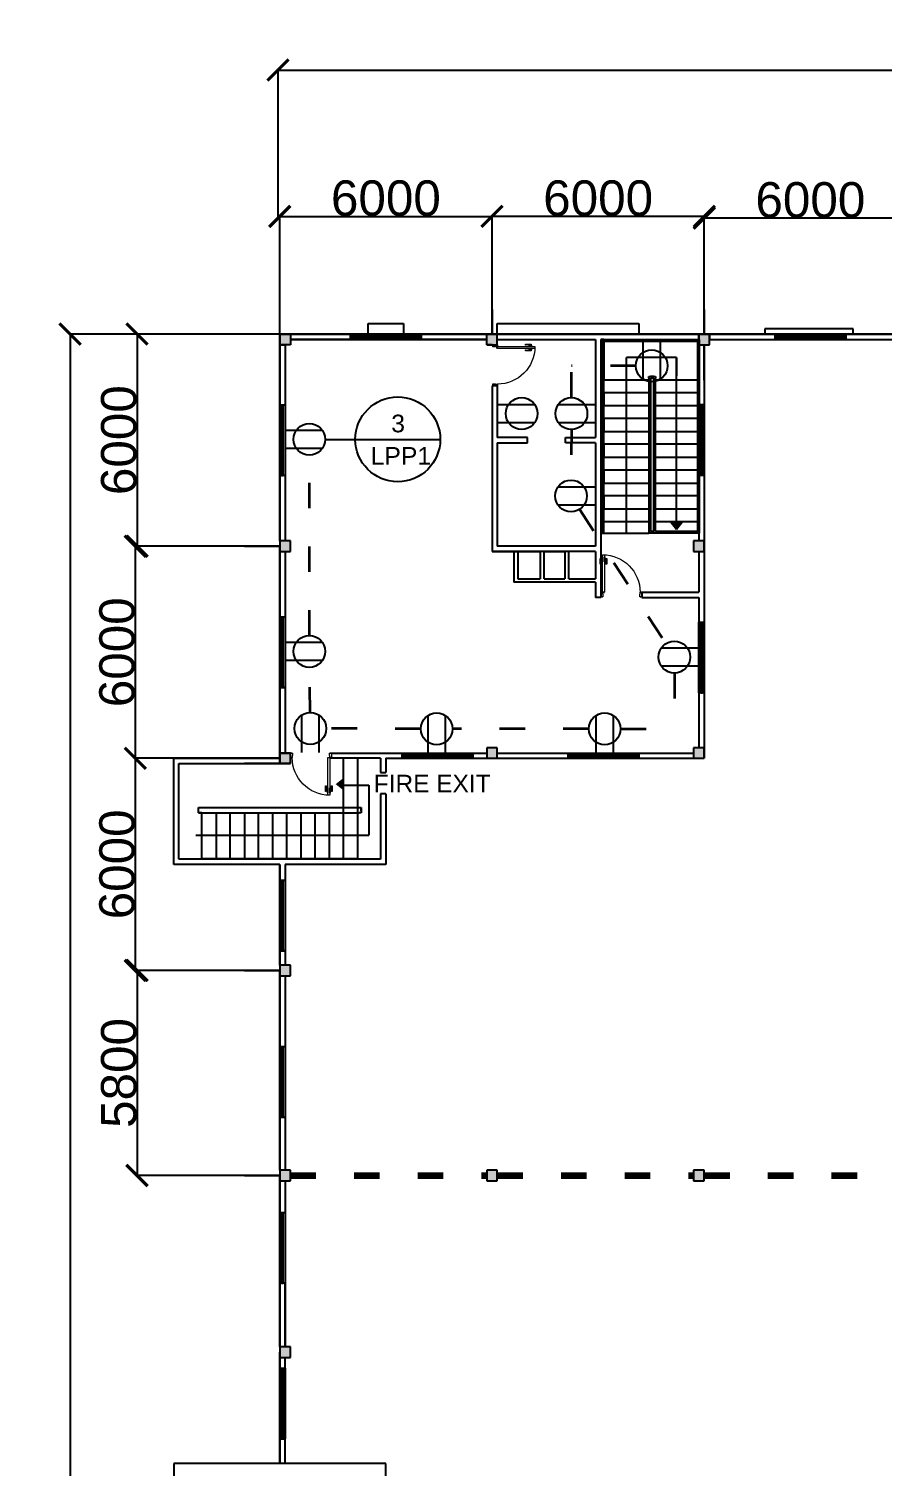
# Model space of a CAD drawing. Header units: millimetres. Extents: x 3339 to 2017737, y 4955 to 2748989.
# Drawn here: x 1295937 to 1320066, y 1700924 to 1741586 of the extents above; entities that cross this region are included whole.
import ezdxf

# ---------------------------------------------------------------- set-up
doc = ezdxf.new("R2010")
doc.units = ezdxf.units.MM
doc.header["$LTSCALE"] = 30
doc.linetypes.add('ACAD_ISO03W100', pattern=[30, 12, -18])
doc.layers.add('A-DETL-GENF', color=92, linetype='Continuous', lineweight=13)
doc.layers.add('A-DOOR', color=31, linetype='Continuous', lineweight=13)
doc.styles.get("Standard").update_dxf_attribs({"font": 'arial.ttf'})
doc.dimstyles.new('ISO-25', dxfattribs={"dimtxt": 1000, "dimasz": 600, "dimexe": 1.25, "dimexo": 0.625, "dimtad": 1, "dimtxsty": 'Standard', "dimblk": 'ARCHTICK', "dimcen": 2.5, "dimclrd": 4, "dimadec": 0, "dimazin": 0, "dimtfac": 1, "dimtmove": 0, "dimatfit": 3, "dimfxl": 1, "dimarcsym": 0})

# ---------------------------------------------------------------- blocks, each defined once
blk = doc.blocks.new('_ArchTick')
at = {"color": 0, "linetype": 'ByBlock', "const_width": 0.15}
blk.add_lwpolyline([(-0.5, -0.5), (0.5, 0.5)], dxfattribs=at)
blk = doc.blocks.new('*D349')
at = {"color": 0, "lineweight": -2, "transparency": 16777216}
for p, q in [((1303033, 1732949), (1297104, 1732949)), ((1303033, 1663149), (1297104, 1663149))]:
    blk.add_line(p, q, dxfattribs=at)
at = {"color": 4, "lineweight": -2, "transparency": 16777216}
blk.add_line((1297105, 1732949), (1297105, 1663149), dxfattribs=at)
at = {"layer": 'Defpoints', "color": 0, "transparency": 16777216}
for p in [(1303034, 1732949), (1297105, 1663149), (1303034, 1663149)]:
    blk.add_point(p, dxfattribs=at)
at = {"color": 4, "lineweight": -2, "transparency": 16777216, "xscale": 600, "yscale": 600, "zscale": 600}
for p, rotation in [((1297105, 1732949), 90), ((1297105, 1663149), 270)]:
    blk.add_blockref('_ArchTick', p, dxfattribs=dict(at, rotation=rotation))
at = {"color": 0, "transparency": 16777216, "insert": (1296594, 1698049), "char_height": 1000, "attachment_point": 5, "rotation": 90}
blk.add_mtext('69800', dxfattribs=at)
blk = doc.blocks.new('*D335')
at = {"color": 0, "lineweight": -2, "transparency": 16777216}
for p, q in [((1302033, 1714949), (1298997, 1714949)), ((1302033, 1709149), (1298997, 1709149))]:
    blk.add_line(p, q, dxfattribs=at)
at = {"color": 4, "lineweight": -2, "transparency": 16777216}
blk.add_line((1298998, 1714949), (1298998, 1709149), dxfattribs=at)
at = {"layer": 'Defpoints', "color": 0, "transparency": 16777216}
for p in [(1302034, 1714949), (1298998, 1709149), (1302034, 1709149)]:
    blk.add_point(p, dxfattribs=at)
at = {"color": 4, "lineweight": -2, "transparency": 16777216, "xscale": 600, "yscale": 600, "zscale": 600}
for p, rotation in [((1298998, 1714949), 90), ((1298998, 1709149), 270)]:
    blk.add_blockref('_ArchTick', p, dxfattribs=dict(at, rotation=rotation))
at = {"color": 0, "transparency": 16777216, "insert": (1298487, 1712049), "char_height": 1000, "attachment_point": 5, "rotation": 90}
blk.add_mtext('5800', dxfattribs=at)
blk = doc.blocks.new('*D336')
at = {"color": 0, "lineweight": -2, "transparency": 16777216}
for p, q in [((1303033, 1720949), (1298947, 1720949)), ((1303033, 1714949), (1298947, 1714949))]:
    blk.add_line(p, q, dxfattribs=at)
at = {"color": 4, "lineweight": -2, "transparency": 16777216}
blk.add_line((1298948, 1720949), (1298948, 1714949), dxfattribs=at)
at = {"layer": 'Defpoints', "color": 0, "transparency": 16777216}
for p in [(1303034, 1720949), (1298948, 1714949), (1303034, 1714949)]:
    blk.add_point(p, dxfattribs=at)
at = {"color": 4, "lineweight": -2, "transparency": 16777216, "xscale": 600, "yscale": 600, "zscale": 600}
for p, rotation in [((1298948, 1720949), 90), ((1298948, 1714949), 270)]:
    blk.add_blockref('_ArchTick', p, dxfattribs=dict(at, rotation=rotation))
at = {"color": 0, "transparency": 16777216, "insert": (1298437, 1717949), "char_height": 1000, "attachment_point": 5, "rotation": 90}
blk.add_mtext('6000', dxfattribs=at)
blk = doc.blocks.new('*D337')
at = {"color": 0, "lineweight": -2, "transparency": 16777216}
for p, q in [((1302033, 1726949), (1298947, 1726949)), ((1302033, 1720949), (1298947, 1720949))]:
    blk.add_line(p, q, dxfattribs=at)
at = {"color": 4, "lineweight": -2, "transparency": 16777216}
blk.add_line((1298948, 1726949), (1298948, 1720949), dxfattribs=at)
at = {"layer": 'Defpoints', "color": 0, "transparency": 16777216}
for p in [(1302034, 1726949), (1298948, 1720949), (1302034, 1720949)]:
    blk.add_point(p, dxfattribs=at)
at = {"color": 4, "lineweight": -2, "transparency": 16777216, "xscale": 600, "yscale": 600, "zscale": 600}
for p, rotation in [((1298948, 1726949), 90), ((1298948, 1720949), 270)]:
    blk.add_blockref('_ArchTick', p, dxfattribs=dict(at, rotation=rotation))
at = {"color": 0, "transparency": 16777216, "insert": (1298437, 1723949), "char_height": 1000, "attachment_point": 5, "rotation": 90}
blk.add_mtext('6000', dxfattribs=at)
blk = doc.blocks.new('*D338')
at = {"color": 0, "lineweight": -2, "transparency": 16777216}
for p, q in [((1303033, 1732949), (1298997, 1732949)), ((1303033, 1726949), (1298997, 1726949))]:
    blk.add_line(p, q, dxfattribs=at)
at = {"color": 4, "lineweight": -2, "transparency": 16777216}
blk.add_line((1298998, 1732949), (1298998, 1726949), dxfattribs=at)
at = {"layer": 'Defpoints', "color": 0, "transparency": 16777216}
for p in [(1303034, 1732949), (1298998, 1726949), (1303034, 1726949)]:
    blk.add_point(p, dxfattribs=at)
at = {"color": 4, "lineweight": -2, "transparency": 16777216, "xscale": 600, "yscale": 600, "zscale": 600}
for p, rotation in [((1298998, 1732949), 90), ((1298998, 1726949), 270)]:
    blk.add_blockref('_ArchTick', p, dxfattribs=dict(at, rotation=rotation))
at = {"color": 0, "transparency": 16777216, "insert": (1298487, 1729949), "char_height": 1000, "attachment_point": 5, "rotation": 90}
blk.add_mtext('6000', dxfattribs=at)
blk = doc.blocks.new('*D339')
at = {"color": 0, "lineweight": -2, "transparency": 16777216}
for p, q in [((1303034, 1732950), (1303034, 1736280)), ((1309034, 1732950), (1309034, 1736280))]:
    blk.add_line(p, q, dxfattribs=at)
at = {"color": 4, "lineweight": -2, "transparency": 16777216}
blk.add_line((1303034, 1736279), (1309034, 1736279), dxfattribs=at)
at = {"layer": 'Defpoints', "color": 0, "transparency": 16777216}
for p in [(1309034, 1736279), (1303034, 1732949), (1309034, 1732949)]:
    blk.add_point(p, dxfattribs=at)
at = {"color": 4, "lineweight": -2, "transparency": 16777216, "xscale": 600, "yscale": 600, "zscale": 600, "rotation": 180}
blk.add_blockref('_ArchTick', (1303034, 1736279), dxfattribs=at)
at = {"color": 4, "lineweight": -2, "transparency": 16777216, "xscale": 600, "yscale": 600, "zscale": 600}
blk.add_blockref('_ArchTick', (1309034, 1736279), dxfattribs=at)
at = {"color": 0, "transparency": 16777216, "insert": (1306034, 1736790), "char_height": 1000, "attachment_point": 5}
blk.add_mtext('6000', dxfattribs=at)
blk = doc.blocks.new('*D340')
at = {"color": 0, "lineweight": -2, "transparency": 16777216}
for p, q in [((1309034, 1733645), (1309034, 1736280)), ((1315034, 1733645), (1315034, 1736280))]:
    blk.add_line(p, q, dxfattribs=at)
at = {"color": 4, "lineweight": -2, "transparency": 16777216}
blk.add_line((1315034, 1736279), (1309034, 1736279), dxfattribs=at)
at = {"layer": 'Defpoints', "color": 0, "transparency": 16777216}
for p in [(1309034, 1736279), (1309034, 1733645), (1315034, 1733645)]:
    blk.add_point(p, dxfattribs=at)
at = {"color": 4, "lineweight": -2, "transparency": 16777216, "xscale": 600, "yscale": 600, "zscale": 600, "rotation": 180}
blk.add_blockref('_ArchTick', (1309034, 1736279), dxfattribs=at)
at = {"color": 4, "lineweight": -2, "transparency": 16777216, "xscale": 600, "yscale": 600, "zscale": 600}
blk.add_blockref('_ArchTick', (1315034, 1736279), dxfattribs=at)
at = {"color": 0, "transparency": 16777216, "insert": (1312034, 1736790), "char_height": 1000, "attachment_point": 5}
blk.add_mtext('6000', dxfattribs=at)
blk = doc.blocks.new('*D341')
at = {"color": 0, "lineweight": -2, "transparency": 16777216}
for p, q in [((1315034, 1733645), (1315034, 1736230)), ((1321034, 1733645), (1321034, 1736230))]:
    blk.add_line(p, q, dxfattribs=at)
at = {"color": 4, "lineweight": -2, "transparency": 16777216}
blk.add_line((1321034, 1736229), (1315034, 1736229), dxfattribs=at)
at = {"layer": 'Defpoints', "color": 0, "transparency": 16777216}
for p in [(1315034, 1736229), (1315034, 1733645), (1321034, 1733645)]:
    blk.add_point(p, dxfattribs=at)
at = {"color": 4, "lineweight": -2, "transparency": 16777216, "xscale": 600, "yscale": 600, "zscale": 600, "rotation": 180}
blk.add_blockref('_ArchTick', (1315034, 1736229), dxfattribs=at)
at = {"color": 4, "lineweight": -2, "transparency": 16777216, "xscale": 600, "yscale": 600, "zscale": 600}
blk.add_blockref('_ArchTick', (1321034, 1736229), dxfattribs=at)
at = {"color": 0, "transparency": 16777216, "insert": (1318034, 1736740), "char_height": 1000, "attachment_point": 5}
blk.add_mtext('6000', dxfattribs=at)
blk = doc.blocks.new('*D238')
at = {"color": 0, "lineweight": -2, "transparency": 16777216}
for p, q in [((1302984, 1736230), (1302984, 1740420)), ((1346984, 1736181), (1346984, 1740420))]:
    blk.add_line(p, q, dxfattribs=at)
at = {"color": 4, "lineweight": -2, "transparency": 16777216}
blk.add_line((1302984, 1740419), (1346984, 1740419), dxfattribs=at)
at = {"layer": 'Defpoints', "color": 0, "transparency": 16777216}
for p in [(1346984, 1740419), (1302984, 1736229), (1346984, 1736180)]:
    blk.add_point(p, dxfattribs=at)
at = {"color": 4, "lineweight": -2, "transparency": 16777216, "xscale": 600, "yscale": 600, "zscale": 600, "rotation": 180}
blk.add_blockref('_ArchTick', (1302984, 1740419), dxfattribs=at)
at = {"color": 4, "lineweight": -2, "transparency": 16777216, "xscale": 600, "yscale": 600, "zscale": 600}
blk.add_blockref('_ArchTick', (1346984, 1740419), dxfattribs=at)
at = {"color": 0, "transparency": 16777216, "insert": (1324984, 1740930), "char_height": 1000, "attachment_point": 5}
blk.add_mtext('44000', dxfattribs=at)
blk = doc.blocks.new('D4')
at = {"layer": 'A-DETL-GENF'}
for p, q in [((-1072, -29), (-1072, -112)), ((-1052, -29), (-1072, -29)), ((-1060, -41), (-1072, -30)), ((-1072, -112), (-1060, -112)), ((-1059, -112), (-1072, -112)), ((-1072, -112), (-1072, -150)), ((-1072, -150), (-1059, -150)), ((-1060, -112), (-1060, -41)), ((-1060, -41), (-1052, -41)), ((-1059, -150), (-1059, -112)), ((-1059, -115), (-1059, -147)), ((-1027, -115), (-1059, -115)), ((-1059, -147), (-1027, -147)), ((-1052, -41), (-1052, -29)), ((-1021, -74), (-1027, -80)), ((-1027, -80), (-1027, -182)), ((-1027, -147), (-1027, -115)), ((-1027, -182), (-1021, -188)), ((-1021, -188), (-1021, -74)), ((-974, -80), (-981, -74)), ((-981, -74), (-981, -188)), ((-981, -188), (-974, -182)), ((-974, -182), (-974, -80)), ((-943, -115), (-974, -115)), ((-974, -115), (-974, -147)), ((-974, -147), (-943, -147)), ((-930, -29), (-949, -29)), ((-949, -29), (-949, -41)), ((-949, -41), (-941, -41)), ((-943, -112), (-943, -150)), ((-930, -112), (-943, -112)), ((-943, -147), (-943, -115)), ((-943, -150), (-930, -150)), ((-941, -41), (-930, -30)), ((-941, -41), (-941, -112)), ((-941, -112), (-930, -112)), ((-930, -112), (-930, -29)), ((-930, -150), (-930, -112))]:
    blk.add_line(p, q, dxfattribs=at)
at = {"layer": 'A-DOOR', "lineweight": 18}
for p, q in [((-1059, 683), (-1024, 683)), ((-1014, 683), (-1059, 683)), ((-1059, 683), (-1059, 583)), ((-1024, 583), (-1024, 626)), ((-1024, 626), (-1014, 626)), ((-1014, 626), (-1014, 683)), ((-169, 683), (-214, 683)), ((-214, 683), (-214, 626)), ((-214, 626), (-204, 626)), ((-204, 683), (-169, 683)), ((-204, 626), (-204, 583)), ((-169, 583), (-169, 683)), ((-1059, 583), (-1024, 583)), ((-981, 583), (-1021, 583)), ((-1021, 583), (-1021, -231)), ((-981, -231), (-981, 583)), ((-204, 583), (-169, 583)), ((-1021, -231), (-981, -231))]:
    blk.add_line(p, q, dxfattribs=at)
at = {"layer": 'A-DOOR'}
blk.add_arc((-1021, 583), 814, 270, 0, dxfattribs=at)

msp = doc.modelspace()

# ---------------------------------------------------------------- hatches: boundary and pattern name
at = {"true_color": 0xf8d731}
h = msp.add_hatch(color=40, dxfattribs=at)
h.dxf.hatch_style = 1
h.paths.add_polyline_path([(1303334.084, 1732948.947), (1303034.084, 1732948.947), (1303034.084, 1732648.947), (1303334.084, 1732648.947)])
h.paths.add_polyline_path([(1303334.084, 1727098.947), (1303034.084, 1727098.947), (1303034.084, 1726948.947), (1303034.084, 1726798.947), (1303334.084, 1726798.947)])
h.paths.add_polyline_path([(1309184.084, 1732944.852), (1308884.084, 1732944.852), (1308884.084, 1732644.852), (1309034.084, 1732644.852), (1309184.084, 1732644.852)])
h.paths.add_polyline_path([(1315184.084, 1732948.947), (1315034.084, 1732948.947), (1314884.084, 1732948.947), (1314884.084, 1732798.947), (1314884.084, 1732648.947), (1315184.084, 1732648.947)])
h.paths.add_polyline_path([(1315034.084, 1727098.947), (1314884.084, 1727098.947), (1314734.084, 1727098.947), (1314734.084, 1726798.947), (1314884.084, 1726798.947), (1315034.084, 1726798.947)])
h.paths.add_polyline_path([(1315034.084, 1721248.947), (1314884.084, 1721248.947), (1314734.084, 1721248.947), (1314734.084, 1721098.947), (1314734.084, 1720948.947), (1315034.084, 1720948.947)])
h.paths.add_polyline_path([(1309184.084, 1721248.947), (1309034.084, 1721248.947), (1308884.084, 1721248.947), (1308884.084, 1721098.947), (1308884.084, 1720948.947), (1309184.084, 1720948.947)])
h.paths.add_polyline_path([(1303334.084, 1721098.947), (1303034.084, 1721098.947), (1303034.084, 1720948.947), (1303034.084, 1720798.947), (1303334.084, 1720798.947)])
at = {"true_color": 0xcd2027}
h = msp.add_hatch(color=242, dxfattribs=at)
h.dxf.hatch_style = 1
h.paths.add_polyline_path([(1314247.035, 1727474.245), (1314247.035, 1727425.673), (1314417.035, 1727639.388), (1314247.035, 1727639.388)])
h.paths.add_polyline_path([(1314247.035, 1727425.673), (1314247.035, 1727474.245), (1314247.035, 1727639.388), (1314077.035, 1727639.388)])
h = msp.add_hatch(color=242, dxfattribs=at)
h.dxf.hatch_style = 1
h.paths.add_polyline_path([(1304662.793, 1720217.82), (1304614.221, 1720217.82), (1304827.935, 1720387.82), (1304827.935, 1720217.82)])
h.paths.add_polyline_path([(1304614.221, 1720217.82), (1304662.793, 1720217.82), (1304827.935, 1720217.82), (1304827.935, 1720047.82)])
at = {"true_color": 0xf8d731}
h = msp.add_hatch(color=40, dxfattribs=at)
h.dxf.hatch_style = 1
h.paths.add_polyline_path([(1303334.084, 1715098.947), (1303034.084, 1715098.947), (1303034.084, 1714948.947), (1303034.084, 1714798.947), (1303334.084, 1714798.947)])
h.paths.add_polyline_path([(1303334.084, 1709298.947), (1303034.084, 1709298.947), (1303034.084, 1709148.947), (1303034.084, 1708998.947), (1303334.084, 1708998.947)])
h.paths.add_polyline_path([(1303334.084, 1704298.947), (1303034.084, 1704298.947), (1303034.084, 1704148.947), (1303034.084, 1703998.947), (1303334.084, 1703998.947)])
h = msp.add_hatch(color=40, dxfattribs=at)
h.dxf.hatch_style = 1
h.paths.add_polyline_path([(1309184.084, 1709298.947), (1309034.084, 1709298.947), (1308884.084, 1709298.947), (1308884.084, 1709148.947), (1308884.084, 1708998.947), (1309184.084, 1708998.947)])
h.paths.add_polyline_path([(1315034.084, 1709298.947), (1314884.084, 1709298.947), (1314734.084, 1709298.947), (1314734.084, 1709148.947), (1314734.084, 1708998.947), (1315034.084, 1708998.947)])
h.paths.add_polyline_path([(1321184.084, 1709298.947), (1321034.084, 1709298.947), (1320884.084, 1709298.947), (1320884.084, 1709148.947), (1320884.084, 1708998.947), (1321184.084, 1708998.947)])
h.paths.add_polyline_path([(1327184.084, 1709298.947), (1327034.084, 1709298.947), (1326884.084, 1709298.947), (1326884.084, 1709148.947), (1326884.084, 1708998.947), (1327184.084, 1708998.947)])
h.paths.add_polyline_path([(1333184.084, 1709298.947), (1333034.084, 1709298.947), (1332884.084, 1709298.947), (1332884.084, 1709148.947), (1332884.084, 1708998.947), (1333184.084, 1708998.947)])
h.paths.add_polyline_path([(1340184.084, 1709298.947), (1340034.084, 1709298.947), (1339884.084, 1709298.947), (1339884.084, 1709148.947), (1339884.084, 1708998.947), (1340184.084, 1708998.947)])

# ---------------------------------------------------------------- linework, layer by layer
for p, q in [((1309034.084, 1732944.852), (1309034.084, 1733644.852)), ((1309034.084, 1733644.852), (1309034.084, 1732944.852)), ((1315034.084, 1732948.947), (1315034.084, 1733644.852)), ((1315034.084, 1733644.852), (1315034.084, 1732948.947)), ((1305534.084, 1732948.947), (1305534.084, 1733248.947)), ((1305534.084, 1733248.947), (1306534.084, 1733248.947)), ((1306534.084, 1733248.947), (1306534.084, 1732948.947)), ((1309184.084, 1732948.947), (1309184.084, 1733248.947)), ((1309184.084, 1733248.947), (1313184.084, 1733248.947)), ((1313184.084, 1733248.947), (1313184.084, 1732948.947)), ((1319242.521, 1733098.876), (1316742.521, 1733098.876)), ((1316742.521, 1733098.876), (1316742.521, 1732948.876)), ((1319242.521, 1732948.876), (1319242.521, 1733098.876)), ((1303034.084, 1732948.947), (1303034.084, 1720798.947)), ((1347034.084, 1732948.947), (1303034.084, 1732948.947)), ((1303034.084, 1732948.947), (1303034.084, 1726948.947)), ((1303034.084, 1727098.947), (1303034.084, 1732948.947)), ((1303034.084, 1732948.947), (1303334.084, 1732948.947)), ((1303034.084, 1732948.947), (1347034.084, 1732948.947)), ((1303034.084, 1732948.947), (1303034.084, 1730948.947)), ((1303034.084, 1732948.947), (1305034.084, 1732948.947)), ((1303034.084, 1732948.947), (1305534.084, 1732948.947)), ((1303334.084, 1732648.947), (1303034.084, 1732648.947)), ((1303034.084, 1732644.852), (1303184.084, 1732644.852)), ((1303034.084, 1732644.852), (1303184.084, 1732644.852)), ((1303184.084, 1732648.947), (1303184.084, 1727098.947)), ((1303334.084, 1732948.947), (1303334.084, 1732648.947)), ((1308884.084, 1732798.947), (1303334.084, 1732798.947)), ((1303334.084, 1732798.947), (1308884.084, 1732798.947)), ((1305034.084, 1732948.947), (1305034.084, 1732798.947)), ((1306534.084, 1732948.947), (1305534.084, 1732948.947)), ((1308884.084, 1732644.852), (1308884.084, 1732944.852)), ((1308884.084, 1732944.852), (1309184.084, 1732944.852)), ((1308884.084, 1732644.852), (1309184.084, 1732644.852)), ((1308884.084, 1732644.852), (1309034.084, 1732644.852)), ((1309034.084, 1732644.852), (1308884.084, 1732644.852)), ((1309034.084, 1732644.852), (1308884.084, 1732644.852)), ((1309034.084, 1732948.947), (1312109.084, 1732948.947)), ((1309034.084, 1732644.852), (1309184.084, 1732644.852)), ((1309184.084, 1732542.999), (1309184.084, 1732948.947)), ((1309184.084, 1732798.947), (1311959.084, 1732798.947)), ((1311959.084, 1732794.852), (1311959.084, 1732798.947)), ((1311959.084, 1732794.852), (1311959.084, 1730023.947)), ((1312109.084, 1732798.947), (1314884.084, 1732798.947)), ((1312109.084, 1732798.947), (1312109.084, 1729948.947)), ((1312159.084, 1732798.947), (1312109.084, 1732798.947)), ((1312109.084, 1732794.852), (1312109.084, 1725644.852)), ((1312109.084, 1732794.852), (1312109.084, 1725644.852)), ((1313299.047, 1732731.597), (1313299.047, 1731678.1)), ((1313799.047, 1731678.1), (1313799.047, 1732731.597)), ((1314884.084, 1731644.852), (1314884.084, 1732948.947)), ((1314884.084, 1732948.947), (1314884.084, 1732648.947)), ((1315184.084, 1732948.947), (1314884.084, 1732948.947)), ((1314884.084, 1732948.947), (1314884.084, 1732798.947)), ((1314884.084, 1732644.852), (1314884.084, 1732798.947)), ((1314884.084, 1732648.947), (1315184.084, 1732648.947)), ((1315184.084, 1732948.947), (1315034.084, 1732948.947)), ((1315034.084, 1731644.852), (1315034.084, 1732648.947)), ((1315034.084, 1732648.947), (1315034.084, 1732644.852)), ((1315034.084, 1732648.947), (1315034.084, 1726948.947)), ((1315034.084, 1732648.947), (1315034.084, 1730948.947)), ((1315034.084, 1732644.852), (1315034.084, 1731644.852)), ((1315184.084, 1732648.947), (1315184.084, 1732948.947)), ((1315184.084, 1732798.947), (1315184.084, 1732948.947)), ((1315184.084, 1732948.947), (1315184.084, 1732798.947)), ((1315184.084, 1732948.947), (1317034.084, 1732948.947)), ((1315184.084, 1732798.947), (1320884.084, 1732798.947)), ((1316742.521, 1732948.876), (1319242.521, 1732948.876)), ((1316742.521, 1732948.876), (1316742.521, 1732948.876)), ((1317034.084, 1732948.947), (1317034.084, 1732798.947)), ((1313799.047, 1731678.1), (1313799.047, 1732051.597)), ((1309034.084, 1731482.693), (1309034.084, 1726798.947)), ((1309034.084, 1731482.693), (1309034.084, 1729944.852)), ((1309184.084, 1731482.693), (1309034.084, 1731482.693)), ((1309184.084, 1731532.313), (1309184.084, 1730019.852)), ((1314884.084, 1731644.852), (1314884.084, 1727098.947)), ((1315034.084, 1731644.852), (1315034.084, 1720948.947)), ((1303034.084, 1730948.947), (1303184.084, 1730948.947)), ((1310243.1, 1730951.597), (1309189.603, 1730951.597)), ((1310243.1, 1730951.597), (1309869.603, 1730951.597)), ((1311959.047, 1730951.597), (1310905.55, 1730951.597)), ((1315034.084, 1730948.947), (1314884.084, 1730948.947)), ((1304243.1, 1730221.597), (1303189.603, 1730221.597)), ((1304243.1, 1730221.597), (1303869.603, 1730221.597)), ((1309189.603, 1730451.597), (1310243.1, 1730451.597)), ((1310905.55, 1730451.597), (1311959.047, 1730451.597)), ((1310905.55, 1730451.597), (1311279.047, 1730451.597)), ((1305169.603, 1729971.597), (1306369.603, 1729971.597)), ((1306369.603, 1729971.597), (1306369.603, 1729971.597)), ((1306369.603, 1729971.597), (1307569.603, 1729971.597)), ((1309034.084, 1730019.852), (1309034.084, 1729869.852)), ((1310034.084, 1730019.852), (1309184.084, 1730019.852)), ((1309184.084, 1729869.852), (1309184.084, 1726948.947)), ((1309184.084, 1729869.852), (1310034.084, 1729869.852)), ((1310034.084, 1729944.852), (1310034.084, 1730019.852)), ((1310034.084, 1729869.852), (1310034.084, 1730019.852)), ((1311109.084, 1729948.947), (1311109.084, 1730023.947)), ((1311109.084, 1730023.947), (1311959.084, 1730023.947)), ((1311109.084, 1729873.947), (1311109.084, 1730023.947)), ((1311959.084, 1729873.947), (1311109.084, 1729873.947)), ((1311959.084, 1729873.947), (1311959.084, 1726948.947)), ((1312109.084, 1730023.947), (1312109.084, 1729873.947)), ((1303189.603, 1729721.597), (1304243.1, 1729721.597)), ((1311949.047, 1728621.597), (1310895.55, 1728621.597)), ((1310895.55, 1728121.597), (1311949.047, 1728121.597)), ((1310895.55, 1728121.597), (1311269.047, 1728121.597)), ((1303034.084, 1726948.947), (1302034.084, 1726948.947)), ((1302034.084, 1726948.947), (1303034.084, 1726948.947)), ((1303334.084, 1727098.947), (1303034.084, 1727098.947)), ((1303034.084, 1726948.947), (1303034.084, 1720948.947)), ((1303034.084, 1720798.947), (1303034.084, 1726948.947)), ((1303034.084, 1726948.947), (1303034.084, 1726798.947)), ((1303334.084, 1726798.947), (1303334.084, 1727098.947)), ((1311959.084, 1726948.947), (1309184.084, 1726948.947)), ((1314734.084, 1727098.947), (1314734.084, 1726798.947)), ((1315034.084, 1727098.947), (1314734.084, 1727098.947)), ((1314734.084, 1727098.947), (1314734.084, 1726948.947)), ((1315034.084, 1727098.947), (1314884.084, 1727098.947)), ((1315034.084, 1726798.947), (1315034.084, 1727098.947)), ((1315034.084, 1726948.947), (1315034.084, 1727098.947)), ((1303034.084, 1726798.947), (1303334.084, 1726798.947)), ((1303184.084, 1726798.947), (1303184.084, 1721098.947)), ((1311959.084, 1726798.947), (1309034.084, 1726798.947)), ((1309034.084, 1726798.947), (1309764.084, 1726798.947)), ((1309764.084, 1726798.947), (1309654.084, 1726798.947)), ((1309654.084, 1726798.947), (1309654.084, 1725928.876)), ((1309764.084, 1726798.947), (1309764.084, 1726028.947)), ((1309764.084, 1726798.947), (1310394.084, 1726798.947)), ((1310394.084, 1726798.947), (1310394.084, 1726028.947)), ((1310504.084, 1726028.947), (1310504.084, 1726798.947)), ((1310504.084, 1726798.947), (1311094.084, 1726798.947)), ((1311094.084, 1726798.947), (1311094.084, 1726028.947)), ((1311204.084, 1726028.947), (1311204.084, 1726798.947)), ((1311959.084, 1726798.947), (1311959.084, 1726028.947)), ((1314734.084, 1726798.947), (1315034.084, 1726798.947)), ((1314884.084, 1726798.947), (1314884.084, 1725644.852)), ((1314884.084, 1726798.947), (1314884.084, 1725644.852)), ((1309684.084, 1725928.947), (1309654.084, 1725928.876)), ((1311959.084, 1725928.947), (1309684.084, 1725928.947)), ((1309764.084, 1726028.947), (1310394.084, 1726028.947)), ((1310504.084, 1726028.947), (1311094.084, 1726028.947)), ((1311204.084, 1726028.947), (1311954.084, 1726028.947)), ((1311954.084, 1726028.947), (1311959.084, 1726028.947)), ((1311959.084, 1725928.947), (1311959.084, 1725494.852)), ((1312109.084, 1725494.852), (1311959.084, 1725494.852)), ((1312109.084, 1725644.852), (1312210.936, 1725644.852)), ((1312109.084, 1725644.852), (1312159.084, 1725644.852)), ((1312109.084, 1725644.852), (1312109.084, 1725494.852)), ((1313221.622, 1725644.852), (1314884.084, 1725644.852)), ((1313271.243, 1725644.852), (1313271.243, 1725494.852)), ((1313271.243, 1725494.852), (1314884.084, 1725494.852)), ((1314884.084, 1725494.852), (1314884.084, 1721248.947)), ((1314884.084, 1725494.852), (1314884.084, 1724798.947)), ((1314884.084, 1724798.947), (1315034.084, 1724798.947)), ((1304243.1, 1724221.597), (1303189.603, 1724221.597)), ((1304243.1, 1724221.597), (1303869.603, 1724221.597)), ((1303189.603, 1723721.597), (1304243.1, 1723721.597)), ((1314869.047, 1724061.597), (1313815.55, 1724061.597)), ((1313815.55, 1723561.597), (1314869.047, 1723561.597)), ((1313815.55, 1723561.597), (1314189.047, 1723561.597)), ((1303034.084, 1720948.947), (1303034.084, 1722948.947)), ((1303034.084, 1722948.947), (1303184.084, 1722948.947)), ((1303649.047, 1722165.65), (1303649.047, 1721112.153)), ((1303649.047, 1722165.65), (1303649.047, 1721792.153)), ((1304149.047, 1721112.153), (1304149.047, 1722165.65)), ((1307219.047, 1722155.65), (1307219.047, 1721102.153)), ((1307219.047, 1722155.65), (1307219.047, 1721782.153)), ((1307719.047, 1721102.153), (1307719.047, 1722155.65)), ((1311969.047, 1722155.65), (1311969.047, 1721102.153)), ((1311969.047, 1722155.65), (1311969.047, 1721782.153)), ((1312469.047, 1721102.153), (1312469.047, 1722155.65)), ((1308884.084, 1721248.947), (1308884.084, 1720948.947)), ((1309184.084, 1721248.947), (1308884.084, 1721248.947)), ((1308884.084, 1721248.947), (1308884.084, 1721098.947)), ((1309184.084, 1721248.947), (1309034.084, 1721248.947)), ((1309184.084, 1720948.947), (1309184.084, 1721248.947)), ((1309184.084, 1721098.947), (1309184.084, 1721248.947)), ((1314734.084, 1721248.947), (1314734.084, 1720948.947)), ((1315034.084, 1721248.947), (1314734.084, 1721248.947)), ((1314734.084, 1721248.947), (1314734.084, 1721098.947)), ((1315034.084, 1721248.947), (1314884.084, 1721248.947)), ((1315034.084, 1720948.947), (1315034.084, 1721248.947)), ((1315034.084, 1721098.947), (1315034.084, 1721248.947)), ((1300034.084, 1717948.947), (1300034.084, 1720948.947)), ((1300034.084, 1720948.947), (1302034.084, 1720948.947)), ((1302034.084, 1720948.947), (1303034.084, 1720948.947)), ((1303034.084, 1720948.947), (1302034.084, 1720948.947)), ((1303334.084, 1721098.947), (1303034.084, 1721098.947)), ((1303334.084, 1721098.947), (1303034.084, 1721098.947)), ((1303034.084, 1721098.947), (1303034.084, 1720798.947)), ((1303034.084, 1721098.947), (1303334.084, 1721098.947)), ((1303034.084, 1720948.947), (1303034.084, 1720798.947)), ((1303034.084, 1720798.947), (1303034.084, 1720948.947)), ((1303034.084, 1720948.947), (1303034.084, 1720798.947)), ((1303334.084, 1720798.947), (1303334.084, 1721098.947)), ((1305884.084, 1720948.947), (1304450.54, 1720948.947)), ((1304496.243, 1721098.947), (1305884.084, 1721098.947)), ((1305884.084, 1721098.947), (1308884.084, 1721098.947)), ((1305884.084, 1721098.947), (1308884.084, 1721098.947)), ((1305884.084, 1720948.947), (1305884.084, 1720548.947)), ((1305884.084, 1720948.947), (1305884.084, 1720548.947)), ((1306034.084, 1720948.947), (1315034.084, 1720948.947)), ((1306034.084, 1720948.947), (1306034.084, 1720548.947)), ((1306034.084, 1720948.947), (1306494.084, 1720948.947)), ((1306494.084, 1720948.947), (1306494.084, 1721098.947)), ((1308884.084, 1720948.947), (1309184.084, 1720948.947)), ((1309184.084, 1721098.947), (1314734.084, 1721098.947)), ((1309184.084, 1720948.947), (1311184.084, 1720948.947)), ((1311184.084, 1720948.947), (1311184.084, 1721098.947)), ((1314734.084, 1720948.947), (1315034.084, 1720948.947)), ((1300184.084, 1718098.947), (1300184.084, 1720798.947)), ((1300184.084, 1720798.947), (1302034.084, 1720798.947)), ((1303334.084, 1720798.947), (1302034.084, 1720798.947)), ((1302034.084, 1720798.947), (1303034.084, 1720798.947)), ((1303034.084, 1720798.947), (1303334.084, 1720798.947)), ((1305884.084, 1720548.947), (1306034.084, 1720548.947)), ((1305884.084, 1719948.947), (1305884.084, 1718098.947)), ((1306034.084, 1719948.947), (1305884.084, 1719948.947)), ((1306034.084, 1719948.947), (1306034.084, 1717948.947)), ((1305884.084, 1718098.947), (1300184.084, 1718098.947)), ((1303034.084, 1717948.947), (1300034.084, 1717948.947)), ((1303034.084, 1717948.947), (1303034.084, 1700998.947)), ((1303034.084, 1717948.947), (1303034.084, 1714948.947)), ((1303034.084, 1715098.947), (1303034.084, 1717948.947)), ((1303184.084, 1717948.947), (1303184.084, 1715098.947)), ((1306034.084, 1717948.947), (1303184.084, 1717948.947)), ((1303034.084, 1715098.947), (1303034.084, 1715498.947)), ((1303034.084, 1715498.947), (1303184.084, 1715498.947)), ((1303034.084, 1714948.947), (1302034.084, 1714948.947)), ((1302034.084, 1714948.947), (1303034.084, 1714948.947)), ((1303334.084, 1715098.947), (1303034.084, 1715098.947)), ((1303034.084, 1714948.947), (1303034.084, 1709148.947)), ((1303034.084, 1709298.947), (1303034.084, 1714948.947)), ((1303034.084, 1714948.947), (1303034.084, 1714798.947)), ((1303034.084, 1714798.947), (1303334.084, 1714798.947)), ((1303184.084, 1714798.947), (1303184.084, 1709298.947)), ((1303334.084, 1714798.947), (1303334.084, 1715098.947)), ((1303034.084, 1709298.947), (1303034.084, 1710798.947)), ((1303034.084, 1710798.947), (1303184.084, 1710798.947)), ((1303034.084, 1709148.947), (1302034.084, 1709148.947)), ((1302034.084, 1709148.947), (1303034.084, 1709148.947)), ((1303334.084, 1709298.947), (1303034.084, 1709298.947)), ((1303034.084, 1709148.947), (1303034.084, 1704148.947)), ((1303034.084, 1704298.947), (1303034.084, 1709148.947)), ((1303034.084, 1709148.947), (1303034.084, 1708998.947)), ((1303334.084, 1708998.947), (1303334.084, 1709298.947)), ((1308884.084, 1709298.947), (1308884.084, 1708998.947)), ((1309184.084, 1709298.947), (1308884.084, 1709298.947)), ((1308884.084, 1709298.947), (1308884.084, 1709148.947)), ((1309184.084, 1709298.947), (1309034.084, 1709298.947)), ((1309184.084, 1708998.947), (1309184.084, 1709298.947)), ((1309184.084, 1709148.947), (1309184.084, 1709298.947)), ((1314734.084, 1709298.947), (1314734.084, 1708998.947)), ((1315034.084, 1709298.947), (1314734.084, 1709298.947)), ((1314734.084, 1709298.947), (1314734.084, 1709148.947)), ((1315034.084, 1709298.947), (1314884.084, 1709298.947)), ((1315034.084, 1708998.947), (1315034.084, 1709298.947)), ((1315034.084, 1709148.947), (1315034.084, 1709298.947)), ((1303034.084, 1708998.947), (1303334.084, 1708998.947)), ((1303184.084, 1708998.947), (1303184.084, 1704298.947)), ((1308884.084, 1708998.947), (1309184.084, 1708998.947)), ((1314734.084, 1708998.947), (1315034.084, 1708998.947)), ((1303034.084, 1704298.947), (1303034.084, 1706298.947)), ((1303184.084, 1706098.947), (1303034.084, 1706098.947)), ((1303184.084, 1704298.947), (1303184.084, 1706098.947)), ((1303334.084, 1704298.947), (1303034.084, 1704298.947)), ((1303034.084, 1704148.947), (1303034.084, 1700998.947)), ((1303034.084, 1700998.947), (1303034.084, 1704148.947)), ((1303034.084, 1700998.947), (1303034.084, 1704148.947)), ((1303034.084, 1704148.947), (1303034.084, 1703998.947)), ((1303334.084, 1703998.947), (1303334.084, 1704298.947)), ((1303034.084, 1703998.947), (1303334.084, 1703998.947)), ((1303184.084, 1700998.947), (1303184.084, 1703998.947)), ((1303034.084, 1700998.947), (1303034.084, 1701698.947)), ((1303034.084, 1701698.947), (1303184.084, 1701698.947)), ((1306034.084, 1700998.947), (1300034.084, 1700998.947)), ((1300034.084, 1700998.947), (1300034.084, 1697998.947)), ((1306034.084, 1698148.947), (1306034.084, 1700998.947))]:
    msp.add_line(p, q)
at = {"color": 9, "true_color": 0xafd9aa}
for p, q in [((1305034.084, 1732798.947), (1305034.084, 1732948.947)), ((1305034.084, 1732948.947), (1307034.084, 1732948.947)), ((1307034.084, 1732898.947), (1305034.084, 1732898.947)), ((1305034.084, 1732898.947), (1305034.084, 1732848.947)), ((1305034.084, 1732848.947), (1307034.084, 1732848.947)), ((1306034.084, 1732798.947), (1305034.084, 1732798.947)), ((1307034.084, 1732798.947), (1306034.084, 1732798.947)), ((1307034.084, 1732948.947), (1307034.084, 1732798.947)), ((1307034.084, 1732948.947), (1307034.084, 1732898.947)), ((1317034.084, 1732798.947), (1317034.084, 1732948.947)), ((1317034.084, 1732948.947), (1319034.084, 1732948.947)), ((1319034.084, 1732898.947), (1317034.084, 1732898.947)), ((1317034.084, 1732898.947), (1317034.084, 1732848.947)), ((1317034.084, 1732848.947), (1319034.084, 1732848.947)), ((1318034.084, 1732798.947), (1317034.084, 1732798.947)), ((1319034.084, 1732798.947), (1318034.084, 1732798.947)), ((1319034.084, 1732948.947), (1319034.084, 1732798.947)), ((1319034.084, 1732948.947), (1319034.084, 1732898.947)), ((1303034.084, 1730948.947), (1303184.084, 1730948.947)), ((1303034.084, 1728948.947), (1303034.084, 1730948.947)), ((1303034.084, 1730948.947), (1303084.084, 1730948.947)), ((1303084.084, 1730948.947), (1303084.084, 1728948.947)), ((1303134.084, 1728948.947), (1303134.084, 1730948.947)), ((1303184.084, 1730948.947), (1303184.084, 1729948.947)), ((1314884.084, 1730948.947), (1315034.084, 1730948.947)), ((1314884.084, 1728948.947), (1314884.084, 1730948.947)), ((1314884.084, 1730948.947), (1314934.084, 1730948.947)), ((1314934.084, 1730948.947), (1314934.084, 1728948.947)), ((1314984.084, 1728948.947), (1314984.084, 1730948.947)), ((1315034.084, 1730948.947), (1315034.084, 1729948.947)), ((1303184.084, 1729948.947), (1303184.084, 1728948.947)), ((1315034.084, 1729948.947), (1315034.084, 1728948.947)), ((1303184.084, 1728948.947), (1303034.084, 1728948.947)), ((1303084.084, 1728948.947), (1303134.084, 1728948.947)), ((1315034.084, 1728948.947), (1314884.084, 1728948.947)), ((1303034.084, 1724948.947), (1303184.084, 1724948.947)), ((1303034.084, 1722948.947), (1303034.084, 1724948.947)), ((1303034.084, 1724948.947), (1303084.084, 1724948.947)), ((1303084.084, 1724948.947), (1303084.084, 1722948.947)), ((1303134.084, 1722948.947), (1303134.084, 1724948.947)), ((1303184.084, 1724948.947), (1303184.084, 1723948.947)), ((1314884.084, 1724798.947), (1315034.084, 1724798.947)), ((1314884.084, 1722798.947), (1314884.084, 1724798.947)), ((1314884.084, 1724798.947), (1314934.084, 1724798.947)), ((1314934.084, 1724798.947), (1314934.084, 1722798.947)), ((1314984.084, 1722798.947), (1314984.084, 1724798.947)), ((1315034.084, 1724798.947), (1315034.084, 1723798.947)), ((1303184.084, 1723948.947), (1303184.084, 1722948.947)), ((1315034.084, 1723798.947), (1315034.084, 1722798.947)), ((1303184.084, 1722948.947), (1303034.084, 1722948.947)), ((1303084.084, 1722948.947), (1303134.084, 1722948.947)), ((1315034.084, 1722798.947), (1314884.084, 1722798.947)), ((1314934.084, 1722798.947), (1314984.084, 1722798.947)), ((1306494.084, 1720948.947), (1306494.084, 1721098.947)), ((1306494.084, 1721098.947), (1308494.084, 1721098.947)), ((1308494.084, 1721048.947), (1306494.084, 1721048.947)), ((1306494.084, 1721048.947), (1306494.084, 1720998.947)), ((1306494.084, 1720998.947), (1308494.084, 1720998.947)), ((1307494.084, 1720948.947), (1306494.084, 1720948.947)), ((1308494.084, 1720948.947), (1307494.084, 1720948.947)), ((1308494.084, 1721098.947), (1308494.084, 1720948.947)), ((1308494.084, 1721098.947), (1308494.084, 1721048.947)), ((1311184.084, 1720948.947), (1311184.084, 1721098.947)), ((1311184.084, 1721098.947), (1313184.084, 1721098.947)), ((1313184.084, 1721048.947), (1311184.084, 1721048.947)), ((1311184.084, 1721048.947), (1311184.084, 1720998.947)), ((1311184.084, 1720998.947), (1313184.084, 1720998.947)), ((1312184.084, 1720948.947), (1311184.084, 1720948.947)), ((1313184.084, 1720948.947), (1312184.084, 1720948.947)), ((1313184.084, 1721098.947), (1313184.084, 1720948.947)), ((1313184.084, 1721098.947), (1313184.084, 1721048.947)), ((1303034.084, 1717498.947), (1303184.084, 1717498.947)), ((1303034.084, 1715498.947), (1303034.084, 1717498.947)), ((1303034.084, 1717498.947), (1303084.084, 1717498.947)), ((1303084.084, 1717498.947), (1303084.084, 1715498.947)), ((1303134.084, 1715498.947), (1303134.084, 1717498.947)), ((1303184.084, 1717498.947), (1303184.084, 1716498.947)), ((1303184.084, 1716498.947), (1303184.084, 1715498.947)), ((1303184.084, 1715498.947), (1303034.084, 1715498.947)), ((1303084.084, 1715498.947), (1303134.084, 1715498.947)), ((1303034.084, 1712798.947), (1303184.084, 1712798.947)), ((1303034.084, 1710798.947), (1303034.084, 1712798.947)), ((1303034.084, 1712798.947), (1303084.084, 1712798.947)), ((1303084.084, 1712798.947), (1303084.084, 1710798.947)), ((1303134.084, 1710798.947), (1303134.084, 1712798.947)), ((1303184.084, 1712798.947), (1303184.084, 1711798.947)), ((1303184.084, 1711798.947), (1303184.084, 1710798.947)), ((1303184.084, 1710798.947), (1303034.084, 1710798.947)), ((1303084.084, 1710798.947), (1303134.084, 1710798.947)), ((1303034.084, 1708098.947), (1303184.084, 1708098.947)), ((1303034.084, 1706098.947), (1303034.084, 1708098.947)), ((1303034.084, 1708098.947), (1303084.084, 1708098.947)), ((1303084.084, 1708098.947), (1303084.084, 1706098.947)), ((1303134.084, 1706098.947), (1303134.084, 1708098.947)), ((1303184.084, 1708098.947), (1303184.084, 1707098.947)), ((1303184.084, 1707098.947), (1303184.084, 1706098.947)), ((1303184.084, 1706098.947), (1303034.084, 1706098.947)), ((1303084.084, 1706098.947), (1303134.084, 1706098.947)), ((1303034.084, 1703698.947), (1303184.084, 1703698.947)), ((1303034.084, 1701698.947), (1303034.084, 1703698.947)), ((1303034.084, 1703698.947), (1303084.084, 1703698.947)), ((1303084.084, 1703698.947), (1303084.084, 1701698.947)), ((1303134.084, 1701698.947), (1303134.084, 1703698.947)), ((1303184.084, 1703698.947), (1303184.084, 1702698.947)), ((1303184.084, 1702698.947), (1303184.084, 1701698.947)), ((1303184.084, 1701698.947), (1303034.084, 1701698.947)), ((1303084.084, 1701698.947), (1303134.084, 1701698.947))]:
    msp.add_line(p, q, dxfattribs=at)
at = {"color": 242, "true_color": 0xcd2027}
for p, q in [((1312146.563, 1732798.071), (1312146.563, 1727319.823)), ((1312192.215, 1732798.071), (1312146.563, 1732798.071)), ((1312146.563, 1732798.071), (1312146.563, 1727319.823)), ((1312146.563, 1732798.071), (1314885.687, 1732798.071)), ((1312146.563, 1732752.419), (1314885.687, 1732752.419)), ((1312192.215, 1727319.823), (1312192.215, 1732798.071)), ((1312192.215, 1732752.419), (1312192.215, 1731656.769)), ((1314840.035, 1732798.071), (1314840.035, 1727319.823)), ((1314885.687, 1732798.071), (1314885.687, 1727319.823)), ((1314247.035, 1732288.475), (1312831.215, 1732288.475)), ((1312831.215, 1732208.876), (1312831.215, 1732288.475)), ((1312831.215, 1727319.823), (1312831.215, 1732208.876)), ((1314247.035, 1727425.673), (1314247.035, 1732288.475)), ((1314247.035, 1732288.475), (1314247.035, 1731766.368)), ((1312192.215, 1731656.769), (1313470.473, 1731656.769)), ((1313470.473, 1731702.422), (1313470.473, 1731748.074)), ((1313470.473, 1731748.074), (1313516.125, 1731748.074)), ((1313470.473, 1731702.422), (1313470.473, 1727319.823)), ((1313607.429, 1731748.074), (1313516.125, 1731748.074)), ((1313516.125, 1731748.074), (1313607.429, 1731748.074)), ((1313607.429, 1731702.422), (1313516.125, 1731702.422)), ((1313516.125, 1731702.422), (1313516.125, 1727365.475)), ((1313607.429, 1731748.074), (1313653.081, 1731748.074)), ((1313607.429, 1727365.475), (1313607.429, 1731702.422)), ((1313653.081, 1731748.074), (1313653.081, 1731702.422)), ((1313653.081, 1727365.475), (1313653.081, 1731702.422)), ((1313653.081, 1731656.769), (1314840.035, 1731656.769)), ((1314840.035, 1731656.769), (1314840.035, 1731291.553)), ((1313470.473, 1731291.553), (1312192.215, 1731291.553)), ((1312192.215, 1731291.553), (1312192.215, 1730926.336)), ((1314840.035, 1731291.553), (1313653.081, 1731291.553)), ((1312192.215, 1730926.336), (1313470.473, 1730926.336)), ((1313653.081, 1730926.336), (1314840.035, 1730926.336)), ((1314840.035, 1730926.336), (1314840.035, 1730561.12)), ((1313470.473, 1730561.12), (1312192.215, 1730561.12)), ((1312192.215, 1730561.12), (1312192.215, 1730195.903)), ((1312192.215, 1730195.903), (1313470.473, 1730195.903)), ((1314840.035, 1730561.12), (1313653.081, 1730561.12)), ((1313653.081, 1730195.903), (1314840.035, 1730195.903)), ((1314840.035, 1730195.903), (1314840.035, 1729830.687)), ((1313470.473, 1729830.687), (1312192.215, 1729830.687)), ((1312192.215, 1729830.687), (1312192.215, 1729465.47)), ((1314840.035, 1729830.687), (1313653.081, 1729830.687)), ((1312192.215, 1729465.47), (1313470.473, 1729465.47)), ((1313653.081, 1729465.47), (1314840.035, 1729465.47)), ((1314840.035, 1729465.47), (1314840.035, 1729100.254)), ((1313470.473, 1729100.254), (1312192.215, 1729100.254)), ((1312192.215, 1729100.254), (1312192.215, 1728735.037)), ((1314840.035, 1729100.254), (1313653.081, 1729100.254)), ((1312192.215, 1728735.037), (1313470.473, 1728735.037)), ((1313653.081, 1728735.037), (1314840.035, 1728735.037)), ((1314840.035, 1728735.037), (1314840.035, 1728369.821)), ((1313470.473, 1728369.821), (1312192.215, 1728369.821)), ((1312192.215, 1728369.821), (1312192.215, 1728004.604)), ((1314840.035, 1728369.821), (1313653.081, 1728369.821)), ((1312192.215, 1728004.604), (1313470.473, 1728004.604)), ((1313653.081, 1728004.604), (1314840.035, 1728004.604)), ((1314840.035, 1728004.604), (1314840.035, 1727639.388)), ((1313470.473, 1727639.388), (1312192.215, 1727639.388)), ((1313607.429, 1727365.475), (1313516.125, 1727365.475)), ((1314840.035, 1727639.388), (1313653.081, 1727639.388)), ((1314885.687, 1727365.475), (1313653.081, 1727365.475)), ((1314247.035, 1727639.388), (1314077.035, 1727639.388)), ((1314077.035, 1727639.388), (1314417.035, 1727639.388)), ((1314247.035, 1727425.673), (1314077.035, 1727639.388)), ((1314840.035, 1727365.475), (1314201.035, 1727365.475)), ((1314247.035, 1727474.245), (1314247.035, 1727639.388)), ((1314417.035, 1727639.388), (1314247.035, 1727425.673)), ((1314840.035, 1727365.475), (1314247.035, 1727365.475)), ((1312146.563, 1727319.823), (1312192.215, 1727319.823)), ((1312192.215, 1727319.823), (1313470.473, 1727319.823)), ((1314885.687, 1727319.823), (1313470.473, 1727319.823)), ((1304832.521, 1718108.876), (1304832.521, 1720938.876)), ((1305232.521, 1720938.876), (1305232.521, 1718108.876)), ((1304828.371, 1720193.348), (1305549.408, 1720193.348)), ((1305551.173, 1720193.348), (1305551.173, 1718777.528)), ((1300732.521, 1719408.876), (1300732.521, 1719558.876)), ((1300732.521, 1719408.876), (1300732.521, 1719558.876)), ((1300732.521, 1719558.876), (1305332.521, 1719558.876)), ((1300732.521, 1719408.876), (1305282.521, 1719408.876)), ((1300832.521, 1719408.876), (1300732.521, 1719408.876)), ((1300832.521, 1718108.876), (1300832.521, 1719408.876)), ((1301232.521, 1719408.876), (1301232.521, 1718108.876)), ((1301632.521, 1718108.876), (1301632.521, 1719408.876)), ((1302032.521, 1719408.876), (1302032.521, 1718108.876)), ((1302432.521, 1718108.876), (1302432.521, 1719408.876)), ((1302832.521, 1719408.876), (1302832.521, 1718108.876)), ((1303232.521, 1718108.876), (1303232.521, 1719408.876)), ((1303632.521, 1719408.876), (1303632.521, 1718108.876)), ((1304032.521, 1718108.876), (1304032.521, 1719408.876)), ((1304432.521, 1719408.876), (1304432.521, 1718108.876)), ((1305332.521, 1719408.876), (1305282.521, 1719408.876)), ((1305332.521, 1719458.876), (1305332.521, 1719558.876)), ((1305332.521, 1719558.876), (1305332.521, 1719458.876)), ((1305332.521, 1719458.876), (1305332.521, 1719408.876)), ((1300662.521, 1718778.876), (1305551.574, 1718778.876)), ((1305232.521, 1718108.876), (1300832.521, 1718108.876)), ((1301232.521, 1718108.876), (1300832.521, 1718108.876)), ((1302032.521, 1718108.876), (1301632.521, 1718108.876)), ((1302832.521, 1718108.876), (1302432.521, 1718108.876)), ((1303632.521, 1718108.876), (1303232.521, 1718108.876)), ((1304432.521, 1718108.876), (1304032.521, 1718108.876)), ((1305232.521, 1718108.876), (1304832.521, 1718108.876))]:
    msp.add_line(p, q, dxfattribs=at)
at = {"linetype": 'ACAD_ISO03W100', "lineweight": 35, "ltscale": 2}
for p, q in [((1313099.603, 1732051.597), (1311279.047, 1732051.597)), ((1311279.047, 1731151.042), (1311279.047, 1732051.597)), ((1311277.118, 1730252.157), (1311270.976, 1728821.037)), ((1303869.603, 1724421.042), (1303869.603, 1729522.153)), ((1311511.416, 1727993.104), (1313946.678, 1724190.091)), ((1303892.976, 1722241.556), (1303875.674, 1723522.194)), ((1314189.047, 1723362.153), (1314189.047, 1721782.153)), ((1307019.605, 1721783.412), (1304348.489, 1721790.894)), ((1311769.603, 1721782.153), (1307918.491, 1721782.153)), ((1312668.491, 1721782.153), (1314189.047, 1721782.153))]:
    msp.add_line(p, q, dxfattribs=at)
at = {"ltscale": 2}
msp.add_line((1304319.047, 1729971.597), (1305169.603, 1729971.597), dxfattribs=at)
at = {"linetype": 'ACAD_ISO03W100', "lineweight": 200, "ltscale": 2}
for p, q in [((1303334.084, 1709148.947), (1308884.084, 1709148.947)), ((1309184.084, 1709148.947), (1314727.041, 1709148.947)), ((1315034.084, 1709148.947), (1320884.084, 1709148.947))]:
    msp.add_line(p, q, dxfattribs=at)
for centre, radius in [((1313549.047, 1732051.597), 449.444), ((1306369.603, 1729971.597), 1200), ((1309869.603, 1730701.597), 449.444), ((1311279.047, 1730701.597), 449.444), ((1303869.603, 1729971.597), 449.444), ((1311269.047, 1728371.597), 449.444), ((1303869.603, 1723971.597), 449.444), ((1314189.047, 1723811.597), 449.444), ((1303899.047, 1721792.153), 449.444), ((1307469.047, 1721782.153), 449.444), ((1312219.047, 1721782.153), 449.444)]:
    msp.add_circle(centre, radius)

# ---------------------------------------------------------------- block references
at = {"layer": 'A-DOOR', "xscale": -1.305796536609083, "yscale": 1.305796536609083, "zscale": 1.305796536609083}
for p, rotation in [((1309945.451, 1731262.269), 90), ((1313491.666, 1726406.219), 180)]:
    msp.add_blockref('D4', p, dxfattribs=dict(at, rotation=rotation))
msp.add_blockref('D4', (1303113.66, 1720207), dxfattribs=at)

# ---------------------------------------------------------------- texts
msp.add_text('FIRE EXIT', height=494.3593).set_placement((1305692.521, 1719988.876))
at = {"linetype": 'ACAD_ISO03W100', "ltscale": 2, "char_height": 500, "attachment_point": 1}
for s, insert in [('\\pxqc;3', (1305546.68, 1730670.425)), ('LPP1', (1305602.867, 1729753.243))]:
    msp.add_mtext_dynamic_manual_height_columns(s, width=1664.22541, gutter_width=6050, heights=[0], dxfattribs=dict(at, insert=insert))

# ---------------------------------------------------------------- dimensions: what is measured, and where the dimension line sits
for base, p1, p2, picture, middle in [((1346984.084, 1740418.528), (1302984.084, 1736229.241), (1346984.084, 1736180.491), '*D238', (1324984.084, 1740929.726)), ((1309034.084, 1736279.241), (1303034.084, 1732948.947), (1309034.084, 1732948.947), '*D339', (1306034.084, 1736790.438)), ((1309034.084, 1736279.241), (1315034.084, 1733644.852), (1309034.084, 1733644.852), '*D340', (1312034.084, 1736790.438)), ((1315034.084, 1736229.241), (1321034.084, 1733644.852), (1315034.084, 1733644.852), '*D341', (1318034.084, 1736740.438))]:
    dim = msp.add_linear_dim(base=base, p1=p1, p2=p2, dimstyle='ISO-25')
    dim.commit()
    dim.dimension.update_dxf_attribs({"geometry": picture, "text_midpoint": middle})
for base, p1, p2, picture, middle in [((1297104.89, 1663148.947), (1303034.084, 1732948.947), (1303034.084, 1663148.947), '*D349', (1296593.692, 1698048.947)), ((1298998.031, 1726948.947), (1303034.084, 1732948.947), (1303034.084, 1726948.947), '*D338', (1298486.833, 1729948.947)), ((1298948.031, 1720948.947), (1302034.084, 1726948.947), (1302034.084, 1720948.947), '*D337', (1298436.833, 1723948.947)), ((1298948.031, 1714948.947), (1303034.084, 1720948.947), (1303034.084, 1714948.947), '*D336', (1298436.833, 1717948.947)), ((1298998.031, 1709148.947), (1302034.084, 1714948.947), (1302034.084, 1709148.947), '*D335', (1298486.833, 1712048.947))]:
    dim = msp.add_linear_dim(base=base, p1=p1, p2=p2, angle=90, dimstyle='ISO-25')
    dim.commit()
    dim.dimension.update_dxf_attribs({"geometry": picture, "text_midpoint": middle})

doc.saveas('drawing.dxf')
